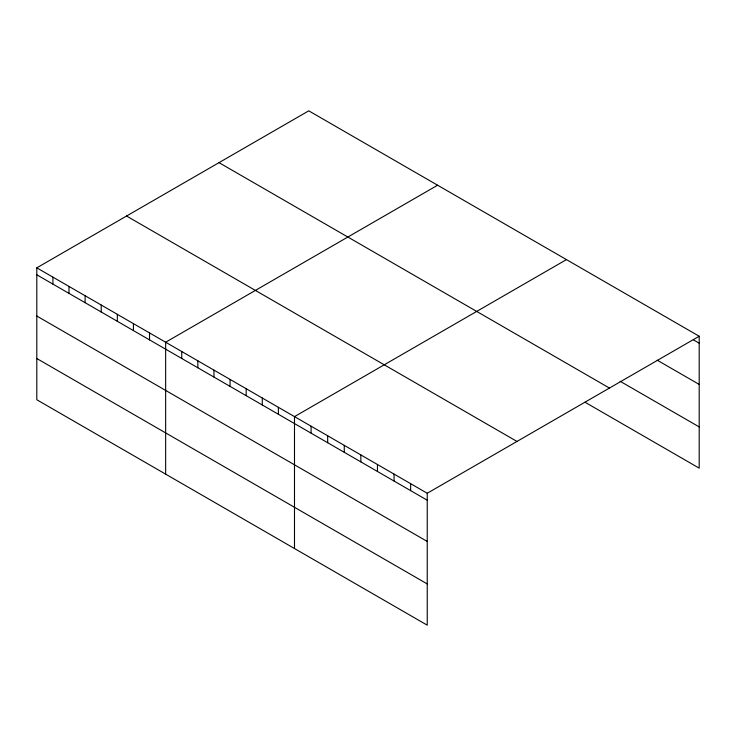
<?xml version="1.0" encoding="UTF-8"?>
<svg xmlns="http://www.w3.org/2000/svg" width="736" height="736" viewBox="0 0 736 736"><rect width="100%" height="100%" fill="white"/><g stroke="black" fill="none" stroke-linecap="round" stroke-linejoin="round"><path stroke-width="1.1" d="M36.8 267.84L427.239 493.258L427.239 625.168L36.8 399.749L36.8 267.84L308.761 110.832L699.2 336.242L699.2 468.16L585 402.224M437.607 185.214L165.646 342.231L165.646 474.14M566.453 259.606L294.492 416.622L294.492 548.532M427.239 493.258L699.2 336.242M693.34 339.811L699.2 343.197M657.23 360.198L699.2 384.431M620.135 381.276L699.2 426.917M219.015 162.647L609.454 388.065M126.546 216.025L516.985 441.444M36.8 274.795L427.239 500.213M36.8 316.029L427.239 541.448M36.8 358.515L427.239 583.933M410.642 483.681L410.642 490.627M394.054 474.104L394.054 481.05M377.458 464.517L377.458 471.472M360.861 454.94L360.861 461.886M344.273 445.363L344.273 452.309M327.676 435.776L327.676 442.732M311.08 426.199L311.08 433.145M278.383 407.321L278.383 414.267M262.283 398.02L262.283 404.975M246.174 388.728L246.174 395.674M230.064 379.426L230.064 386.372M213.964 370.125L213.964 377.08M197.855 360.824L197.855 367.779M181.746 351.532L181.746 358.478M149.537 332.93L149.537 339.885M133.437 323.638L133.437 330.584M117.328 314.336L117.328 321.282M101.218 305.035L101.218 311.99M85.118 295.743L85.118 302.689M69.009 286.442L69.009 293.388M52.909 277.141L52.909 284.096"/></g></svg>
